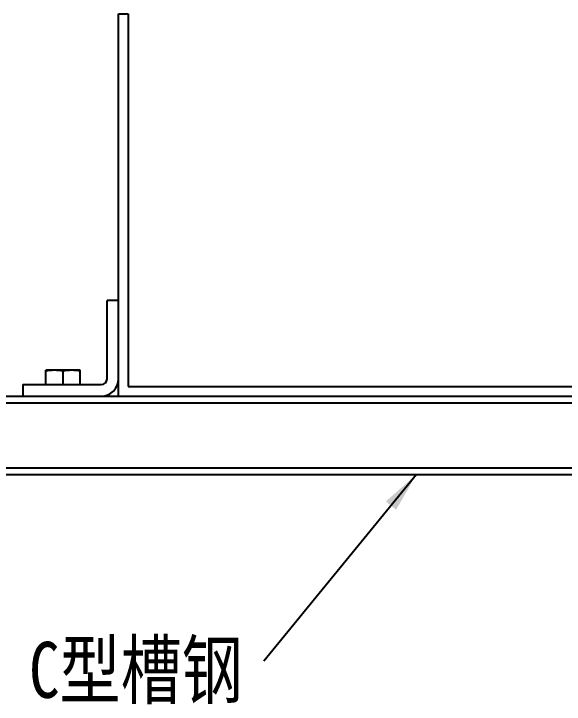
# Model space of a CAD drawing. Extents: x -1396510 to 1250330, y -1892470 to 1623980.
# Drawn here: x -1170526 to -1169156, y -63832 to -62113 of the extents above; entities that cross this region are included whole.
import ezdxf

# ---------------------------------------------------------------- set-up
doc = ezdxf.new("R2010")
doc.units = 0
doc.header["$LTSCALE"] = 1000
doc.header["$MEASUREMENT"] = 0
doc.styles.get("Standard").update_dxf_attribs({"font": 'gbenor.shx', "bigfont": 'gbcbig.shx'})
doc.dimstyles.get("Standard").update_dxf_attribs({"dimscale": 100, "dimtxt": 3.5, "dimasz": 1, "dimexe": 2.5, "dimexo": 3, "dimgap": 1.5, "dimtad": 1, "dimdec": 0, "dimzin": 0, "dimdsep": 46, "dimtxsty": 'Standard', "dimblk": 'ARCHTICK', "dimcen": 0.09, "dimadec": 0, "dimazin": 0, "dimtfac": 1, "dimtdec": 0, "dimtix": 1, "dimtmove": 2, "dimatfit": 3, "dimfxl": 0, "dimtolj": 1, "dimtzin": 0, "dimarcsym": 0})

# ---------------------------------------------------------------- blocks, each defined once
blk = doc.blocks.new('_ArchTick')
at = {"color": 0, "linetype": 'ByBlock', "const_width": 0.4}
blk.add_lwpolyline([(-0.5, -0.5), (0.5, 0.5)], dxfattribs=at)

msp = doc.modelspace()

# ---------------------------------------------------------------- linework, layer by layer
at = {"linetype": 'Continuous'}
for p, q in [((-1170265.2, -63064.5), (-1170265.2, -62112.5)), ((-1170265.2, -62112.5), (-1170241.4, -62112.5)), ((-1170241.4, -62112.5), (-1170241.4, -63040.7)), ((-1170293.8, -63021.6), (-1170293.8, -62826.5)), ((-1170265.2, -62826.5), (-1170293.8, -62826.5)), ((-1170446.1, -63035.9), (-1170446.1, -63000.2)), ((-1170360.4, -63000.2), (-1170446.1, -63000.2)), ((-1170403.3, -63035.9), (-1170403.3, -63002.6)), ((-1170360.4, -63035.9), (-1170360.4, -63000.2)), ((-1170503.2, -63035.9), (-1170503.2, -63064.5)), ((-1170503.2, -63035.9), (-1170308.1, -63035.9)), ((-1170241.4, -63040.7), (-1167909.2, -63040.7)), ((-1171217.2, -63064.5), (-1166933.4, -63064.5)), ((-1171217.2, -63081.1), (-1166933.4, -63081.1)), ((-1171217.2, -63243), (-1166933.4, -63243)), ((-1170929.3, -63259.6), (-1167221.4, -63259.6))]:
    msp.add_line(p, q, dxfattribs=at)
for radius in [42.8, 14.3]:
    msp.add_arc((-1170308.1, -63021.6), radius, 270, 0, dxfattribs=at)
for points in [[(-1170424.7, -63000.2), (-1170431.9, -63000.2), (-1170439.1, -63001.1), (-1170446.1, -63002.6)], [(-1170403.3, -63002.6), (-1170410.3, -63001.1), (-1170417.5, -63000.2), (-1170424.7, -63000.2)], [(-1170381.9, -63000.2), (-1170389, -63000.2), (-1170396.2, -63001.1), (-1170403.3, -63002.6)], [(-1170360.4, -63002.6), (-1170367.5, -63001.1), (-1170374.7, -63000.2), (-1170381.9, -63000.2)]]:
    msp.add_open_spline(points, degree=3, dxfattribs=at)

# ---------------------------------------------------------------- texts
at = {"insert": (-1170488, -63676.4), "char_height": 139.392, "attachment_point": 1}
msp.add_mtext('{\\fSimHei|b0|i0|c134|p2;\\W0.8;C型槽钢}', dxfattribs=at)

# ---------------------------------------------------------------- leaders
msp.add_leader([(-1169523.5, -63259.6), (-1169903.4, -63724.8)], dimstyle='Standard', override={"dimgap": 20, "dimtad": 0})

doc.saveas('drawing.dxf')
